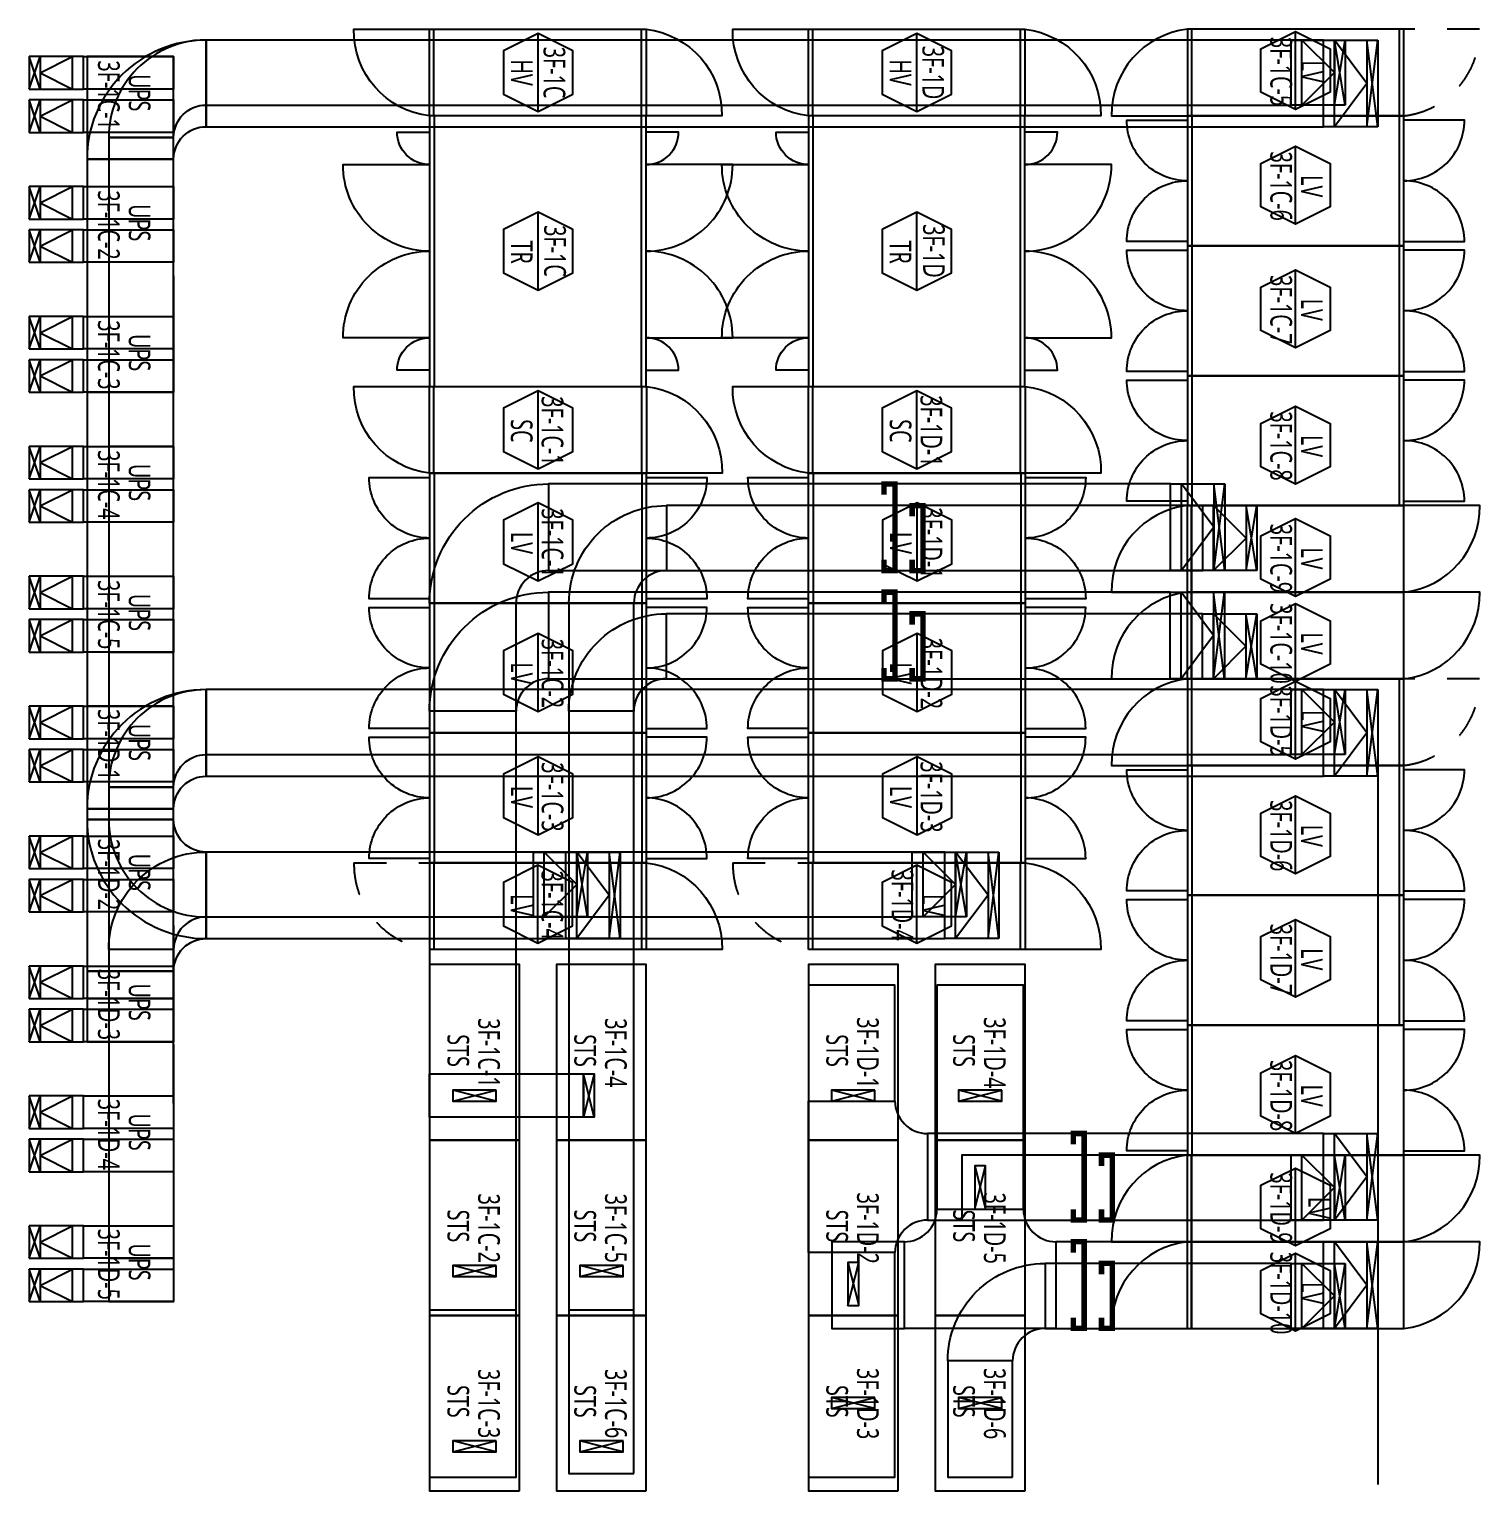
# Model space of a CAD drawing. Header units: millimetres. Extents: x -138191 to 245733, y -341087 to 835263.
# Drawn here: x -43860 to -30460, y 485705 to 499205 of the extents above; entities that cross this region are included whole.
import ezdxf
from ezdxf.enums import TextEntityAlignment as Align

# ---------------------------------------------------------------- set-up
doc = ezdxf.new("R2010")
doc.units = ezdxf.units.MM
doc.header["$LTSCALE"] = 300
doc.linetypes.add('D1', pattern=[3, 1, -1, 1])
for name, color, linetype in [('------00 Switch Gear', 3, 'Continuous'), ('------00 Switch Gear_Number', 1, 'Continuous'), ('-----26 Electrical Cable Tray_LV_STS1', 3, 'Continuous'), ('-----26 Electrical Cable Tray_LV_UPS', 6, 'Continuous')]:
    doc.layers.add(name, color=color, linetype=linetype)
doc.styles.add('ELEC', font='malgun.ttf')

# ---------------------------------------------------------------- blocks, each defined once
blk = doc.blocks.new('STS-R')
blk.add_lwpolyline([(886994, -128588), (888614, -128588), (888614, -129418), (886994, -129418), (886994, -128588)])
blk = doc.blocks.new('A$550585017316')
at = {"color": 0}
for p, q in [((400, 300), (0, 300)), ((0, 300), (0, 0)), ((500, 300), (400, 300)), ((500, 0), (500, 300)), ((0, 0), (400, 0)), ((400, 0), (500, 0))]:
    blk.add_line(p, q, dxfattribs=at)
at = {"color": 8}
for p, q in [((100, 0), (0, 300)), ((0, 0), (100, 300)), ((100, 150), (400, 300)), ((100, 300), (100, 0)), ((400, 0), (400, 300)), ((100, 150), (400, 0))]:
    blk.add_line(p, q, dxfattribs=at)
blk = doc.blocks.new('A$495596483691')
at = {"color": 0}
for p, q in [((100, 600), (0, 600)), ((0, 600), (0, 0)), ((500, 600), (100, 600)), ((500, 0), (500, 600)), ((0, 0), (100, 0)), ((100, 0), (500, 0))]:
    blk.add_line(p, q, dxfattribs=at)
at = {"color": 8}
for p, q in [((400, 300), (100, 600)), ((100, 600), (100, 0)), ((400, 0), (400, 600)), ((400, 600), (500, 0)), ((500, 600), (400, 0)), ((400, 300), (100, 0))]:
    blk.add_line(p, q, dxfattribs=at)
blk = doc.blocks.new('A$480505980042')
at = {"color": 0}
for p, q in [((400, 800), (0, 800)), ((0, 800), (0, 0)), ((500, 800), (400, 800)), ((500, 0), (500, 800)), ((0, 0), (400, 0)), ((400, 0), (500, 0))]:
    blk.add_line(p, q, dxfattribs=at)
at = {"color": 8}
for p, q in [((100, 0), (0, 800)), ((0, 0), (100, 800)), ((100, 400), (400, 800)), ((100, 800), (100, 0)), ((400, 0), (400, 800)), ((100, 400), (400, 0))]:
    blk.add_line(p, q, dxfattribs=at)

msp = doc.modelspace()

# ---------------------------------------------------------------- linework, layer by layer
at = {"layer": '------00 Switch Gear'}
for p, q in [((-40121, 498405, 0), (-40121, 499205, 0)), ((-38203, 498405, 0), (-38203, 499205, 0)), ((-36621, 498405, 0), (-36621, 499205, 0)), ((-34703, 498405, 0), (-34703, 499205, 0)), ((-33119, 498405, 0), (-33119, 499205, 0)), ((-31201, 498405, 0), (-31201, 499205, 0)), ((-40117, 495905, 0), (-40117, 498405, 0)), ((-38203, 495905, 0), (-38203, 498405, 0)), ((-36617, 495905, 0), (-36617, 498405, 0)), ((-34703, 495905, 0), (-34703, 498405, 0)), ((-33121, 498405, 0), (-33121, 497205, 0)), ((-31203, 498405, 0), (-31203, 497205, 0)), ((-33121, 497205, 0), (-33121, 496005, 0)), ((-31203, 497205, 0), (-31203, 496005, 0)), ((-33121, 496005, 0), (-33121, 494805, 0)), ((-31203, 496005, 0), (-31203, 494805, 0)), ((-40121, 495105, 0), (-40121, 495905, 0)), ((-38201, 495105, 0), (-38201, 495905, 0)), ((-36621, 495105, 0), (-36621, 495905, 0)), ((-34701, 495105, 0), (-34701, 495905, 0)), ((-40118, 495105, 0), (-40118, 493905, 0)), ((-38200, 495105, 0), (-38200, 493905, 0)), ((-36618, 495105, 0), (-36618, 493905, 0)), ((-34700, 495105, 0), (-34700, 493905, 0)), ((-33122, 494005, 0), (-33122, 494805, 0)), ((-33120, 494005, 0), (-33120, 494805, 0)), ((-33122, 493205, 0), (-33122, 494005, 0)), ((-33120, 493205, 0), (-33120, 494005, 0)), ((-40118, 493905, 0), (-40118, 492705, 0)), ((-38200, 493905, 0), (-38200, 492705, 0)), ((-36618, 493905, 0), (-36618, 492705, 0)), ((-34700, 493905, 0), (-34700, 492705, 0)), ((-33119, 492405, 0), (-33119, 493205, 0)), ((-31201, 492405, 0), (-31201, 493205, 0)), ((-40118, 492705, 0), (-40118, 491505, 0)), ((-38200, 492705, 0), (-38200, 491505, 0)), ((-36618, 492705, 0), (-36618, 491505, 0)), ((-34700, 492705, 0), (-34700, 491505, 0)), ((-33121, 492405, 0), (-33121, 491205, 0)), ((-31203, 492405, 0), (-31203, 491205, 0)), ((-40120, 490705, 0), (-40120, 491505, 0)), ((-38202, 490705, 0), (-38202, 491505, 0)), ((-36620, 490705, 0), (-36620, 491505, 0)), ((-34702, 490705, 0), (-34702, 491505, 0)), ((-33121, 491205, 0), (-33121, 490005, 0)), ((-31203, 491205, 0), (-31203, 490005, 0)), ((-33121, 490005, 0), (-33121, 488805, 0)), ((-33122, 488005, 0), (-33122, 488805, 0)), ((-33120, 488005, 0), (-33120, 488805, 0)), ((-33122, 487205, 0), (-33122, 488005, 0)), ((-33120, 487205, 0), (-33120, 488005, 0))]:
    msp.add_line(p, q, dxfattribs=at)
at = {"layer": '------00 Switch Gear', "elevation": 0}
for points in [[(-40161, 498405, -0.385743), (-40861, 499205), (-40161, 499205)], [(-38161, 499205, -0.385743), (-37461, 498405), (-38161, 498405)], [(-36661, 498405, -0.385743), (-37361, 499205), (-36661, 499205)], [(-34661, 499205, -0.385743), (-33961, 498405), (-34661, 498405)], [(-33161, 499205, 0.385743), (-33861, 498405), (-33161, 498405)], [(-33161, 497245), (-33721, 497245, -0.414214), (-33161, 497805, -0.414214), (-33721, 498365), (-33721, 498365), (-33161, 498365)], [(-31161, 497245), (-30601, 497245, 0.414214), (-31161, 497805, 0.414214), (-30601, 498365), (-31161, 498365)], [(-40161, 496055), (-40461, 496055, -0.414214), (-40161, 496355), (-40961, 496355, -0.414214), (-40161, 497155, -0.414214), (-40961, 497955), (-40161, 497955, -0.414214), (-40461, 498255), (-40161, 498255)], [(-38161, 496055), (-37861, 496055, 0.414214), (-38161, 496355), (-37361, 496355, 0.414214), (-38161, 497155, 0.414214), (-37361, 497955), (-38161, 497955, 0.414214), (-37861, 498255), (-38161, 498255)], [(-36661, 496055), (-36961, 496055, -0.414214), (-36661, 496355), (-37461, 496355, -0.414214), (-36661, 497155, -0.414214), (-37461, 497955), (-36661, 497955, -0.414214), (-36961, 498255), (-36661, 498255)], [(-34661, 496055), (-34361, 496055, 0.414214), (-34661, 496355), (-33861, 496355, 0.414214), (-34661, 497155, 0.414214), (-33861, 497955), (-34661, 497955, 0.414214), (-34361, 498255), (-34661, 498255)], [(-33161, 496045), (-33721, 496045, -0.414214), (-33161, 496605, -0.414214), (-33721, 497165), (-33721, 497165), (-33161, 497165)], [(-31161, 496045), (-30601, 496045, 0.414214), (-31161, 496605, 0.414214), (-30601, 497165), (-31161, 497165)], [(-40161, 495105, -0.385743), (-40861, 495905), (-40161, 495905)], [(-38159, 495905, -0.385743), (-37459, 495105), (-38159, 495105)], [(-36661, 495105, -0.385743), (-37361, 495905), (-36661, 495905)], [(-34659, 495905, -0.385743), (-33959, 495105), (-34659, 495105)], [(-33161, 494845), (-33721, 494845, -0.414214), (-33161, 495405, -0.414214), (-33721, 495965), (-33721, 495965), (-33161, 495965)], [(-31161, 494845), (-30601, 494845, 0.414214), (-31161, 495405, 0.414214), (-30601, 495965), (-31161, 495965)], [(-31161, 494845), (-30601, 494845, 0.414214), (-31161, 495405, 0.414214), (-30601, 495965), (-31161, 495965)], [(-40160, 493945), (-40720, 493945, -0.414214), (-40160, 494505, -0.414214), (-40720, 495065), (-40160, 495065)], [(-38160, 495065), (-37600, 495065), (-37600, 495065, -0.414214), (-38160, 494505, -0.414214), (-37600, 493945), (-38160, 493945)], [(-36660, 493945), (-37220, 493945, -0.414214), (-36660, 494505, -0.414214), (-37220, 495065), (-36660, 495065)], [(-34660, 495065), (-34100, 495065), (-34100, 495065, -0.414214), (-34660, 494505, -0.414214), (-34100, 493945), (-34660, 493945)], [(-33162, 494805, 0.385743), (-33862, 494005), (-33162, 494005)], [(-31160, 494005, 0.385743), (-30460, 494805), (-31160, 494805)], [(-33162, 494005, 0.385743), (-33862, 493205), (-33162, 493205)], [(-31160, 493205, 0.385743), (-30460, 494005), (-31160, 494005)], [(-40160, 492745), (-40720, 492745, -0.414214), (-40160, 493305, -0.414214), (-40720, 493865), (-40160, 493865)], [(-38160, 492745), (-37600, 492745, 0.414214), (-38160, 493305, 0.414214), (-37600, 493865), (-37600, 493865), (-38160, 493865)], [(-36660, 492745), (-37220, 492745, -0.414214), (-36660, 493305, -0.414214), (-37220, 493865), (-36660, 493865)], [(-34660, 492745), (-34100, 492745, 0.414214), (-34660, 493305, 0.414214), (-34100, 493865), (-34100, 493865), (-34660, 493865)], [(-33161, 493205, 0.385743), (-33861, 492405), (-33161, 492405)], [(-40160, 491545), (-40720, 491545, -0.414214), (-40160, 492105, -0.414214), (-40720, 492665), (-40160, 492665)], [(-38160, 491545), (-37600, 491545, 0.414214), (-38160, 492105, 0.414214), (-37600, 492665), (-37600, 492665), (-38160, 492665)], [(-36660, 491545), (-37220, 491545, -0.414214), (-36660, 492105, -0.414214), (-37220, 492665), (-36660, 492665)], [(-34660, 491545), (-34100, 491545, 0.414214), (-34660, 492105, 0.414214), (-34100, 492665), (-34100, 492665), (-34660, 492665)], [(-33161, 491245), (-33721, 491245, -0.414214), (-33161, 491805, -0.414214), (-33721, 492365), (-33721, 492365), (-33161, 492365)], [(-31161, 491245), (-30601, 491245, 0.414214), (-31161, 491805, 0.414214), (-30601, 492365), (-31161, 492365)], [(-38160, 491505, -0.385743), (-37460, 490705), (-38160, 490705)], [(-34660, 491505, -0.385743), (-33960, 490705), (-34660, 490705)], [(-33161, 490045), (-33721, 490045, -0.414214), (-33161, 490605, -0.414214), (-33721, 491165), (-33721, 491165), (-33161, 491165)], [(-31161, 490045), (-30601, 490045, 0.414214), (-31161, 490605, 0.414214), (-30601, 491165), (-31161, 491165)], [(-33161, 488845), (-33721, 488845, -0.414214), (-33161, 489405, -0.414214), (-33721, 489965), (-33721, 489965), (-33161, 489965)], [(-31161, 488845), (-30601, 488845, 0.414214), (-31161, 489405, 0.414214), (-30601, 489965), (-31161, 489965)], [(-31161, 488845), (-30601, 488845, 0.414214), (-31161, 489405, 0.414214), (-30601, 489965), (-31161, 489965)], [(-31161, 488845), (-30601, 488845, 0.414214), (-31161, 489405, 0.414214), (-30601, 489965), (-31161, 489965)], [(-31161, 488845), (-30601, 488845, 0.414214), (-31161, 489405, 0.414214), (-30601, 489965), (-31161, 489965)], [(-33162, 488805, 0.385743), (-33862, 488005), (-33162, 488005)], [(-31160, 488005, 0.385743), (-30460, 488805), (-31160, 488805)], [(-33162, 488005, 0.385743), (-33862, 487205), (-33162, 487205)], [(-31160, 487205, 0.385743), (-30460, 488005), (-31160, 488005)]]:
    msp.add_lwpolyline(points, format="xyb", dxfattribs=at)
for points in [[(-40161, 498405), (-40161, 499205), (-38161, 499205), (-38161, 498405)], [(-36661, 498405), (-36661, 499205), (-34661, 499205), (-34661, 498405)], [(-31161, 498405), (-31161, 499205), (-33161, 499205), (-33161, 498405)], [(-38161, 495905), (-38161, 498405), (-40161, 498405), (-40161, 495905)], [(-34661, 495905), (-34661, 498405), (-36661, 498405), (-36661, 495905)], [(-33161, 498405), (-33161, 497205), (-31161, 497205), (-31161, 498405)], [(-33161, 497205), (-33161, 496005), (-31161, 496005), (-31161, 497205)], [(-33161, 496005), (-33161, 494805), (-31161, 494805), (-31161, 496005)], [(-40161, 495105), (-40161, 495905), (-38159, 495905), (-38159, 495105)], [(-36661, 495105), (-36661, 495905), (-34659, 495905), (-34659, 495105)], [(-38160, 495105), (-38160, 493905), (-40160, 493905), (-40160, 495105)], [(-34660, 495105), (-34660, 493905), (-36660, 493905), (-36660, 495105)], [(-31160, 494005), (-31160, 494805), (-33162, 494805), (-33162, 494005)], [(-31160, 493205), (-31160, 494005), (-33162, 494005), (-33162, 493205)], [(-38160, 493905), (-38160, 492705), (-40160, 492705), (-40160, 493905)], [(-34660, 493905), (-34660, 492705), (-36660, 492705), (-36660, 493905)], [(-31161, 492405), (-31161, 493205), (-33161, 493205), (-33161, 492405)], [(-38160, 492705), (-38160, 491505), (-40160, 491505), (-40160, 492705)], [(-34660, 492705), (-34660, 491505), (-36660, 491505), (-36660, 492705)], [(-33161, 492405), (-33161, 491205), (-31161, 491205), (-31161, 492405)], [(-40160, 490705), (-40160, 491505), (-38160, 491505), (-38160, 490705)], [(-36660, 490705), (-36660, 491505), (-34660, 491505), (-34660, 490705)], [(-33161, 491205), (-33161, 490005), (-31161, 490005), (-31161, 491205)], [(-33161, 490005), (-33161, 488805), (-31161, 488805), (-31161, 490005)], [(-31160, 488005), (-31160, 488805), (-33162, 488805), (-33162, 488005)], [(-31160, 487205), (-31160, 488005), (-33162, 488005), (-33162, 487205)]]:
    msp.add_lwpolyline(points, close=True, dxfattribs=at)
at = {"layer": '------00 Switch Gear', "linetype": 'D1', "elevation": 0}
for points in [[(-31161, 498405, 0.385743), (-30461, 499205), (-31161, 499205)], [(-31161, 492405, 0.385743), (-30461, 493205), (-31161, 493205)], [(-40160, 490705, -0.385743), (-40860, 491505), (-40160, 491505)], [(-36660, 490705, -0.385743), (-37360, 491505), (-36660, 491505)]]:
    msp.add_lwpolyline(points, format="xyb", dxfattribs=at)
at = {"layer": '------00 Switch Gear_Number', "elevation": 0}
for points in [[(-39159, 498445), (-39159, 499165), (-39479, 499005), (-39479, 498605), (-39159, 498445), (-38839, 498605), (-38839, 499005), (-39159, 499165)], [(-35659, 498445), (-35659, 499165), (-35979, 499005), (-35979, 498605), (-35659, 498445), (-35339, 498605), (-35339, 499005), (-35659, 499165)], [(-32161, 498463), (-32161, 499183), (-31841, 499024), (-31841, 498623), (-32161, 498463), (-32481, 498623), (-32481, 499024), (-32161, 499183)], [(-32161, 497404), (-32161, 498124), (-31841, 497964), (-31841, 497564), (-32161, 497404), (-32481, 497564), (-32481, 497964), (-32161, 498124)], [(-39159, 496795), (-39159, 497515), (-39479, 497355), (-39479, 496955), (-39159, 496795), (-38839, 496955), (-38839, 497355), (-39159, 497515)], [(-35659, 496795), (-35659, 497515), (-35979, 497355), (-35979, 496955), (-35659, 496795), (-35339, 496955), (-35339, 497355), (-35659, 497515)], [(-32161, 496263), (-32161, 496983), (-31841, 496824), (-31841, 496423), (-32161, 496263), (-32481, 496423), (-32481, 496824), (-32161, 496983)], [(-39159, 495144), (-39159, 495864), (-39479, 495704), (-39479, 495304), (-39159, 495144), (-38839, 495304), (-38839, 495704), (-39159, 495864)], [(-35659, 495144), (-35659, 495864), (-35979, 495704), (-35979, 495304), (-35659, 495144), (-35339, 495304), (-35339, 495704), (-35659, 495864)], [(-32161, 495004), (-32161, 495724), (-31841, 495564), (-31841, 495164), (-32161, 495004), (-32481, 495164), (-32481, 495564), (-32161, 495724)], [(-39158, 494109), (-39158, 494829), (-39478, 494669), (-39478, 494268), (-39158, 494109), (-38838, 494268), (-38838, 494669), (-39158, 494829)], [(-35658, 494109), (-35658, 494829), (-35978, 494669), (-35978, 494268), (-35658, 494109), (-35338, 494268), (-35338, 494669), (-35658, 494829)], [(-32161, 493966), (-32161, 494686), (-31841, 494527), (-31841, 494126), (-32161, 493966), (-32481, 494126), (-32481, 494527), (-32161, 494686)], [(-32161, 493180), (-32161, 493900), (-31841, 493741), (-31841, 493340), (-32161, 493180), (-32481, 493340), (-32481, 493741), (-32161, 493900)], [(-39158, 492904), (-39158, 493624), (-39478, 493464), (-39478, 493064), (-39158, 492904), (-38838, 493064), (-38838, 493464), (-39158, 493624)], [(-35658, 492904), (-35658, 493624), (-35978, 493464), (-35978, 493064), (-35658, 492904), (-35338, 493064), (-35338, 493464), (-35658, 493624)], [(-32161, 492463), (-32161, 493183), (-31841, 493024), (-31841, 492623), (-32161, 492463), (-32481, 492623), (-32481, 493024), (-32161, 493183)], [(-39158, 491763), (-39158, 492483), (-39478, 492324), (-39478, 491923), (-39158, 491763), (-38838, 491923), (-38838, 492324), (-39158, 492483)], [(-35658, 491763), (-35658, 492483), (-35978, 492324), (-35978, 491923), (-35658, 491763), (-35338, 491923), (-35338, 492324), (-35658, 492483)], [(-32161, 491404), (-32161, 492124), (-31841, 491964), (-31841, 491564), (-32161, 491404), (-32481, 491564), (-32481, 491964), (-32161, 492124)], [(-39160, 490763), (-39160, 491483), (-39480, 491324), (-39480, 490923), (-39160, 490763), (-38840, 490923), (-38840, 491324), (-39160, 491483)], [(-35660, 490763), (-35660, 491483), (-35980, 491324), (-35980, 490923), (-35660, 490763), (-35340, 490923), (-35340, 491324), (-35660, 491483)], [(-32161, 490263), (-32161, 490983), (-31841, 490824), (-31841, 490423), (-32161, 490263), (-32481, 490423), (-32481, 490824), (-32161, 490983)], [(-32161, 489004), (-32161, 489724), (-31841, 489564), (-31841, 489164), (-32161, 489004), (-32481, 489164), (-32481, 489564), (-32161, 489724)], [(-32161, 487966), (-32161, 488686), (-31841, 488527), (-31841, 488126), (-32161, 487966), (-32481, 488126), (-32481, 488527), (-32161, 488686)], [(-32161, 487180), (-32161, 487900), (-31841, 487741), (-31841, 487340), (-32161, 487180), (-32481, 487340), (-32481, 487741), (-32161, 487900)]]:
    msp.add_lwpolyline(points, dxfattribs=at)
at = {"layer": '-----26 Electrical Cable Tray_LV_STS1', "elevation": 0}
for points in [[(-39062, 495005), (-39062, 494205, 0.414214), (-39362, 493905), (-40162, 493905, -0.414214)], [(-37974, 494205), (-37974, 494205, 0.414214), (-38274, 493905), (-38274, 493905), (-38874, 493905, -0.414214), (-37974, 494805)], [(-39062, 494005), (-39062, 493205, 0.414214), (-39362, 492905), (-40162, 492905, -0.414214)], [(-37975, 493205), (-37975, 493205, 0.414214), (-38275, 492905), (-38275, 492905), (-38875, 492905, -0.414214), (-37975, 493805)], [(-35862, 487905), (-36662, 487905), (-36662, 487905), (-36662, 489305), (-35862, 489305, 0.414214), (-35562, 489005), (-35562, 488205), (-35562, 488205, 0.414214)], [(-34375, 488005), (-34375, 487205), (-34375, 487205), (-35775, 487205), (-35775, 488005, 0.414214), (-35475, 488305), (-34675, 488305), (-34675, 488305, 0.414214)], [(-34475, 487205), (-34475, 487205, 0.414214), (-34775, 486905), (-34775, 486905), (-35375, 486905, -0.414214), (-34475, 487805)]]:
    msp.add_lwpolyline(points, format="xyb", close=True, dxfattribs=at)
for points in [[(-33316, 495005), (-39062, 495005), (-39062, 494205), (-33316, 494205)], [(-33019, 494805), (-37974, 494805), (-37974, 494205), (-33019, 494205)], [(-33319, 494005), (-39062, 494005), (-39062, 493205), (-33319, 493205)], [(-40162, 493905), (-40162, 485832), (-39362, 485832), (-39362, 493905)], [(-38274, 487375), (-38274, 493905), (-38874, 493905), (-38874, 487375)], [(-33020, 493805), (-37975, 493805), (-37975, 493205), (-33020, 493205)], [(-40162, 492905), (-40162, 487375), (-39362, 487375), (-39362, 492905)], [(-38275, 485863), (-38275, 492905), (-38875, 492905), (-38875, 485863)], [(-36662, 490376), (-36662, 489305), (-35862, 489305), (-35862, 490376)], [(-35475, 490376), (-35475, 488305), (-34675, 488305), (-34675, 490376)], [(-38741, 489555), (-38741, 489155), (-40162, 489155), (-40162, 489555)], [(-38741, 489155), (-38741, 489555), (-38641, 489555), (-38641, 489155)], [(-39547, 489405), (-39947, 489405), (-39947, 489305), (-39547, 489305)], [(-36047, 489405), (-36447, 489405), (-36447, 489305), (-36047, 489305)], [(-34875, 489405), (-35275, 489405), (-35275, 489305), (-34875, 489305)], [(-31903, 489005), (-35562, 489005), (-35562, 488205), (-31903, 488205)], [(-32203, 488805), (-35244, 488805), (-35244, 488205), (-32203, 488205)], [(-35025, 488305), (-35025, 488705), (-35125, 488705), (-35125, 488305)], [(-36662, 487905), (-36662, 485832), (-35862, 485832), (-35862, 487905)], [(-35775, 488005), (-36446, 488005), (-36446, 487205), (-35775, 487205)], [(-31903, 488005), (-34375, 488005), (-34375, 487205), (-31903, 487205)], [(-39547, 487785), (-39947, 487785), (-39947, 487685), (-39547, 487685)], [(-38374, 487785), (-38774, 487785), (-38774, 487685), (-38374, 487685)], [(-36197, 487415), (-36197, 487815), (-36297, 487815), (-36297, 487415)], [(-32203, 487805), (-34475, 487805), (-34475, 487205), (-32203, 487205)], [(-34775, 485832), (-34775, 486905), (-35375, 486905), (-35375, 485832)], [(-36047, 486565), (-36447, 486565), (-36447, 486465), (-36047, 486465)], [(-34875, 486565), (-35275, 486565), (-35275, 486465), (-34875, 486465)], [(-39547, 486165), (-39947, 486165), (-39947, 486065), (-39547, 486065)], [(-38374, 486165), (-38774, 486165), (-38774, 486065), (-38374, 486065)]]:
    msp.add_lwpolyline(points, close=True, dxfattribs=at)
at = {"layer": '-----26 Electrical Cable Tray_LV_STS1', "ltscale": 7.5, "const_width": 50, "elevation": 0}
for points in [[(-35963, 494905), (-35963, 495005), (-35863, 495005), (-35863, 494205), (-35963, 494205), (-35963, 494305)], [(-35703, 494705), (-35703, 494805), (-35603, 494805), (-35603, 494205), (-35703, 494205), (-35703, 494305)], [(-35963, 493905), (-35963, 494005), (-35863, 494005), (-35863, 493205), (-35963, 493205), (-35963, 493305)], [(-35703, 493705), (-35703, 493805), (-35603, 493805), (-35603, 493205), (-35703, 493205), (-35703, 493305)], [(-34214, 488905), (-34214, 489005), (-34114, 489005), (-34114, 488205), (-34214, 488205), (-34214, 488305)], [(-33954, 488705), (-33954, 488805), (-33854, 488805), (-33854, 488205), (-33954, 488205), (-33954, 488305)], [(-34214, 487905), (-34214, 488005), (-34114, 488005), (-34114, 487205), (-34214, 487205), (-34214, 487305)], [(-33954, 487705), (-33954, 487805), (-33854, 487805), (-33854, 487205), (-33954, 487205), (-33954, 487305)]]:
    msp.add_lwpolyline(points, dxfattribs=at)
at = {"layer": '-----26 Electrical Cable Tray_LV_STS1', "elevation": 0}
for points in [[(-38641, 489155), (-38741, 489555)], [(-38641, 489555), (-38741, 489155)], [(-39547, 489305), (-39947, 489405)], [(-39947, 489305), (-39547, 489405)], [(-36047, 489305), (-36447, 489405)], [(-36447, 489305), (-36047, 489405)], [(-34875, 489305), (-35275, 489405)], [(-35275, 489305), (-34875, 489405)], [(-35125, 488305), (-35025, 488705)], [(-35125, 488705), (-35025, 488305)], [(-39547, 487685), (-39947, 487785)], [(-39947, 487685), (-39547, 487785)], [(-38374, 487685), (-38774, 487785)], [(-38774, 487685), (-38374, 487785)], [(-36297, 487415), (-36197, 487815)], [(-36297, 487815), (-36197, 487415)], [(-36047, 486465), (-36447, 486565)], [(-36447, 486465), (-36047, 486565)], [(-34875, 486465), (-35275, 486565)], [(-35275, 486465), (-34875, 486565)], [(-39547, 486065), (-39947, 486165)], [(-39947, 486065), (-39547, 486165)], [(-38374, 486065), (-38774, 486165)], [(-38774, 486065), (-38374, 486165)]]:
    msp.add_lwpolyline(points, dxfattribs=at)
at = {"layer": '-----26 Electrical Cable Tray_LV_UPS', "elevation": 0}
for points in [[(-43326, 498005), (-42526, 498005, -0.414214), (-42226, 498305), (-42226, 499105, 0.414214)], [(-42526, 498205), (-42526, 498205, -0.414214), (-42226, 498505), (-42226, 498505), (-42226, 499105, 0.414214), (-43126, 498205)], [(-43326, 492005), (-42526, 492005, -0.414214), (-42226, 492305), (-42226, 493105, 0.414214)], [(-42526, 492205), (-42526, 492205, -0.414214), (-42226, 492505), (-42226, 492505), (-42226, 493105, 0.414214), (-43126, 492205)], [(-42226, 490805), (-42226, 491605, -0.414214), (-42526, 491905), (-43326, 491905, 0.414214)], [(-42526, 491905), (-43326, 491905), (-43326, 491905), (-43326, 490505), (-42526, 490505, -0.414214), (-42226, 490805), (-42226, 491605), (-42226, 491605, -0.414214)], [(-42226, 491605), (-42226, 491605, -0.414214), (-42526, 491905), (-42526, 491905), (-43126, 491905, 0.414214), (-42226, 491005)], [(-42226, 491005), (-42226, 491005, 0.414214), (-42526, 490705), (-42526, 490705), (-43126, 490705, -0.414214), (-42226, 491605)]]:
    msp.add_lwpolyline(points, format="xyb", close=True, dxfattribs=at)
for points in [[(-42226, 498505), (-32203, 498505), (-32203, 499105), (-42226, 499105)], [(-42226, 498305), (-31903, 498305), (-31903, 499105), (-42226, 499105)], [(-43360, 498952), (-42526, 498952), (-42526, 498652), (-43360, 498652)], [(-42526, 491905), (-42526, 498952), (-43326, 498952), (-43326, 491905)], [(-43360, 498552), (-42526, 498552), (-42526, 498252), (-43360, 498252)], [(-42526, 493452), (-42526, 498205), (-43126, 498205), (-43126, 493452)], [(-42525, 495852), (-42526, 498005), (-43326, 498005), (-43325, 495852)], [(-43360, 497752), (-42526, 497752), (-42526, 497452), (-43360, 497452)], [(-43360, 497352), (-42526, 497352), (-42526, 497052), (-43360, 497052)], [(-43360, 496552), (-42526, 496552), (-42526, 496252), (-43360, 496252)], [(-43360, 496152), (-42526, 496152), (-42526, 495852), (-43360, 495852)], [(-43360, 495352), (-42526, 495352), (-42526, 495052), (-43360, 495052)], [(-42526, 491905), (-42526, 495352), (-43126, 495352), (-43126, 491905)], [(-43360, 494952), (-42526, 494952), (-42526, 494652), (-43360, 494652)], [(-43360, 494152), (-42526, 494152), (-42526, 493852), (-43360, 493852)], [(-43360, 493752), (-42526, 493752), (-42526, 493452), (-43360, 493452)], [(-42226, 492505), (-32203, 492505), (-32203, 493105), (-42226, 493105)], [(-42226, 492305), (-31903, 492305), (-31903, 493105), (-42226, 493105)], [(-43360, 492952), (-42526, 492952), (-42526, 492652), (-43360, 492652)], [(-42526, 491905), (-42526, 492952), (-43326, 492952), (-43326, 491905)], [(-43360, 492552), (-42526, 492552), (-42526, 492252), (-43360, 492252)], [(-42525, 487452), (-42526, 492205), (-43126, 492205), (-43125, 487452)], [(-42525, 489852), (-42526, 492005), (-43326, 492005), (-43325, 489852)], [(-43360, 491752), (-42526, 491752), (-42526, 491452), (-43360, 491452)], [(-42226, 491005), (-35702, 491005), (-35702, 491605), (-42226, 491605)], [(-42226, 490805), (-35402, 490805), (-35402, 491605), (-42226, 491605)], [(-42226, 491005), (-39202, 491005), (-39202, 491605), (-42226, 491605)], [(-42226, 490805), (-38902, 490805), (-38902, 491605), (-42226, 491605)], [(-43360, 491352), (-42526, 491352), (-42526, 491052), (-43360, 491052)], [(-42525, 487852), (-42526, 490705), (-43126, 490705), (-43125, 487852)], [(-43360, 490552), (-42526, 490552), (-42526, 490252), (-43360, 490252)], [(-42526, 490252), (-42526, 490505), (-43326, 490505), (-43326, 490252)], [(-43360, 490152), (-42526, 490152), (-42526, 489852), (-43360, 489852)], [(-43360, 489352), (-42526, 489352), (-42526, 489052), (-43360, 489052)], [(-43360, 488952), (-42526, 488952), (-42526, 488652), (-43360, 488652)], [(-43360, 488152), (-42526, 488152), (-42526, 487852), (-43360, 487852)], [(-43360, 487752), (-42526, 487752), (-42526, 487452), (-43360, 487452)]]:
    msp.add_lwpolyline(points, close=True, dxfattribs=at)
msp.add_line((-31403, 493105, 0), (-31403, 485764, 0))

# ---------------------------------------------------------------- block references
at = {"layer": '------00 Switch Gear', "xscale": -1, "rotation": 270}
for p in [(89256, -398049, 0), (90428, -398049, 0), (92756, -398049, 0), (93928, -398049, 0), (89256, -399669, 0), (90428, -399669, 0), (92756, -399669, 0), (93928, -399669, 0), (89256, -401289, 0), (90428, -401289, 0), (92756, -401289, 0), (93928, -401289, 0)]:
    msp.add_blockref('STS-R', p, dxfattribs=at)
at = {"layer": '-----26 Electrical Cable Tray_LV_STS1', "xscale": -1}
for p in [(-32816, 494205, 0), (-32819, 493205, 0), (-31403, 488205, 0), (-31403, 487205, 0)]:
    msp.add_blockref('A$480505980042', p, dxfattribs=at)
at = {"layer": '-----26 Electrical Cable Tray_LV_STS1', "xscale": -1, "rotation": 180}
for p in [(-33019, 494805, 0), (-33020, 493805, 0), (-32203, 488805, 0), (-32203, 487805, 0)]:
    msp.add_blockref('A$495596483691', p, dxfattribs=at)
at = {"layer": '-----26 Electrical Cable Tray_LV_UPS', "xscale": -1, "rotation": 180}
for p in [(-32203, 499105, 0), (-32203, 493105, 0), (-39202, 491605, 0), (-35702, 491605, 0)]:
    msp.add_blockref('A$495596483691', p, dxfattribs=at)
at = {"layer": '-----26 Electrical Cable Tray_LV_UPS', "xscale": -1}
for p in [(-31403, 498305, 0), (-31403, 492305, 0), (-38402, 490805, 0), (-34902, 490805, 0)]:
    msp.add_blockref('A$480505980042', p, dxfattribs=at)
at = {"layer": '-----26 Electrical Cable Tray_LV_UPS'}
for p in [(-43860, 498652, 0), (-43860, 498252, 0), (-43860, 497452, 0), (-43860, 497052, 0), (-43860, 496252, 0), (-43860, 495852, 0), (-43860, 495052, 0), (-43860, 494652, 0), (-43860, 493852, 0), (-43860, 493452, 0), (-43860, 492652, 0), (-43860, 492252, 0), (-43860, 491452, 0), (-43860, 491052, 0), (-43860, 490252, 0), (-43860, 489852, 0), (-43860, 489052, 0), (-43860, 488652, 0), (-43860, 487852, 0), (-43860, 487452, 0)]:
    msp.add_blockref('A$550585017316', p, dxfattribs=at)

# ---------------------------------------------------------------- texts
at = {"layer": '------00 Switch Gear_Number', "color": 0, "style": 'ELEC', "width": 0.7}
for s, p in [('3F-1C-5', (-32294, 498814, 0)), ('3F-1C', (-39008, 498805, 0)), ('3F-1D', (-35508, 498805, 0)), ('3F-1C-1', (-43124, 498597, 0)), ('HV', (-39310, 498805, 0)), ('HV', (-35810, 498805, 0)), ('LV', (-32010, 498814, 0)), ('UPS', (-42840, 498618, 0)), ('3F-1C-6', (-32294, 497755, 0)), ('LV', (-32010, 497755, 0)), ('3F-1C-2', (-43124, 497397, 0)), ('UPS', (-42840, 497418, 0)), ('3F-1C', (-39002, 497157, 0)), ('3F-1D', (-35502, 497157, 0)), ('TR', (-39310, 497146, 0)), ('TR', (-35810, 497146, 0)), ('3F-1C-7', (-32294, 496614, 0)), ('LV', (-32010, 496614, 0)), ('3F-1C-3', (-43124, 496197, 0)), ('UPS', (-42840, 496218, 0)), ('3F-1C-1', (-39026, 495495, 0)), ('3F-1D-1', (-35526, 495495, 0)), ('SC', (-39310, 495495, 0)), ('SC', (-35810, 495495, 0)), ('3F-1C-8', (-32294, 495355, 0)), ('LV', (-32010, 495355, 0)), ('3F-1C-4', (-43124, 494997, 0)), ('UPS', (-42840, 495018, 0)), ('3F-1D-1', (-35525, 494460, 0)), ('3F-1C-1', (-39025, 494460, 0)), ('LV', (-39309, 494460, 0)), ('LV', (-35809, 494460, 0)), ('3F-1C-9', (-32294, 494317, 0)), ('LV', (-32010, 494317, 0)), ('3F-1C-5', (-43124, 493797, 0)), ('UPS', (-42840, 493818, 0)), ('3F-1C-10', (-32294, 493531, 0)), ('3F-1C-2', (-39025, 493255, 0)), ('3F-1D-2', (-35525, 493255, 0)), ('LV', (-32010, 493531, 0)), ('LV', (-39309, 493255, 0)), ('LV', (-35809, 493255, 0)), ('3F-1D-5', (-32294, 492814, 0)), ('3F-1D-1', (-43124, 492597, 0)), ('LV', (-32010, 492814, 0)), ('UPS', (-42840, 492618, 0)), ('3F-1C-3', (-39025, 492114, 0)), ('3F-1D-3', (-35525, 492114, 0)), ('LV', (-39309, 492114, 0)), ('LV', (-35809, 492114, 0)), ('3F-1D-6', (-32294, 491755, 0)), ('LV', (-32010, 491755, 0)), ('3F-1D-2', (-43124, 491397, 0)), ('UPS', (-42840, 491418, 0)), ('3F-1C-4', (-39027, 491114, 0)), ('3F-1D-4', (-35793, 491114, 0)), ('LV', (-39311, 491114, 0)), ('LV', (-35509, 491114, 0)), ('3F-1D-7', (-32294, 490614, 0)), ('LV', (-32010, 490614, 0)), ('3F-1D-3', (-43124, 490197, 0)), ('UPS', (-42840, 490218, 0)), ('3F-1C-1', (-39612, 489750, 0)), ('3F-1C-4', (-38440, 489750, 0)), ('3F-1D-1', (-36112, 489750, 0)), ('3F-1D-4', (-34940, 489750, 0)), ('STS', (-39896, 489771, 0)), ('STS', (-38724, 489771, 0)), ('STS', (-36396, 489771, 0)), ('STS', (-35224, 489771, 0)), ('3F-1D-8', (-32294, 489355, 0)), ('LV', (-32010, 489355, 0)), ('3F-1D-4', (-43124, 488997, 0)), ('UPS', (-42840, 489018, 0)), ('3F-1D-9', (-32294, 488317, 0)), ('3F-1C-2', (-39612, 488130, 0)), ('3F-1C-5', (-38440, 488130, 0)), ('3F-1D-2', (-36112, 488130, 0)), ('3F-1D-5', (-34940, 488130, 0)), ('LV', (-31944, 488317, 0)), ('STS', (-39896, 488151, 0)), ('STS', (-38724, 488151, 0)), ('STS', (-36396, 488151, 0)), ('STS', (-35224, 488151, 0)), ('3F-1D-5', (-43124, 487797, 0)), ('UPS', (-42840, 487818, 0)), ('3F-1D-10', (-32294, 487531, 0)), ('LV', (-32010, 487531, 0)), ('3F-1C-3', (-39612, 486510, 0)), ('3F-1C-6', (-38440, 486510, 0)), ('3F-1D-3', (-36112, 486510, 0)), ('3F-1D-6', (-34940, 486510, 0)), ('STS', (-39896, 486531, 0)), ('STS', (-38724, 486531, 0)), ('STS', (-36396, 486531, 0)), ('STS', (-35224, 486531, 0))]:
    msp.add_text(s, height=200, rotation=270, dxfattribs=at).set_placement(p, align=Align.MIDDLE_CENTER)

doc.saveas('drawing.dxf')
